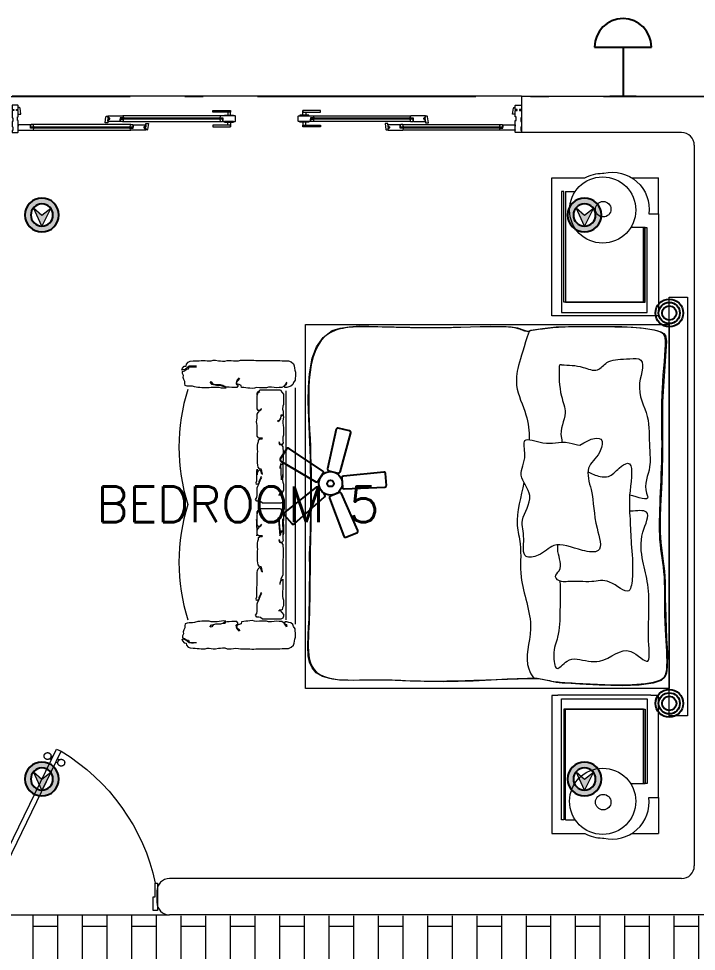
# Model space of a CAD drawing. Header units: metres. Extents: x 14 to 2416, y -346 to 476.
# Drawn here: x 45.64 to 49.36, y -207.04 to -201.91 of the extents above; entities that cross this region are included whole.
import ezdxf

# ---------------------------------------------------------------- set-up
doc = ezdxf.new("R2010")
doc.units = ezdxf.units.M
doc.linetypes.add('0', pattern=[0])
doc.linetypes.add('ACAD_ISO10W100', pattern=[18, 12, -3, 0, -3])
doc.layers.get('0').update_dxf_attribs({"linetype": '0', "lineweight": 20})
for name, color, linetype, lineweight in [('A-ANNO-TEXT', 20, 'Continuous', 13), ('A-DOOR', 35, 'Continuous', 5), ('A-WALL', 250, 'Continuous', 20), ('baños', 251, 'Continuous', 0), ('cristales', 131, 'Continuous', 0), ('MAVA', 1, 'Continuous', 15), ('MOBILIARIOS', 252, 'Continuous', 0), ('piso', 253, 'Continuous', 0), ('SE-2', 252, 'Continuous', 9), ('textos', 7, 'Continuous', 0)]:
    doc.layers.add(name, color=color, linetype=linetype, lineweight=lineweight)
doc.layers.add('hatch piso', color=253, linetype='Continuous', lineweight=0, transparency=0.7)
doc.layers.add('MAVA Luminarias', color=1, linetype='Continuous')
doc.layers.add('SOLAR', color=7, linetype='ACAD_ISO10W100', lineweight=9, true_color=0xff1414)
doc.styles.get("Standard").update_dxf_attribs({"font": 'arial.ttf', "height": 0.1875})

# ---------------------------------------------------------------- blocks, each defined once
blk = doc.blocks.new('puerta 1.00')
at = {"layer": 'A-DOOR'}
for p, q in [((-0.15, -0.0125), (-0.9369, -0.3949)), ((-0.1376, -0.038), (-0.9245, -0.4204)), ((-0.1376, -0.038), (-0.15, -0.0125)), ((-0.8777, -0.3661), (-0.8826, -0.3559)), ((-0.9369, -0.3949), (-0.9245, -0.4204)), ((-0.8946, -0.3743), (-0.8996, -0.3641)), ((-0.8822, -0.3998), (-0.8772, -0.4101)), ((-0.8653, -0.3916), (-0.8603, -0.4018))]:
    blk.add_line(p, q, dxfattribs=at)
for points in [[(-0.05, 0), (-0.05, -0.025), (-0.125, -0.025), (-0.125, -0.0125), (-0.2, -0.0125), (-0.2, 0), (-0.05, 0)], [(-0.05, -0.95), (-0.05, -0.925), (-0.125, -0.925), (-0.125, -0.9375), (-0.2, -0.9375), (-0.2, -0.95), (-0.05, -0.95)]]:
    blk.add_lwpolyline(points, dxfattribs=at)
blk.add_arc((0.0366, 0.1602), 1.1229, 211.1336, 257.8343, dxfattribs=at)
for points in [[(-0.8982, -0.3642), (-0.9033, -0.3642), (-0.912, -0.3591), (-0.917, -0.3504), (-0.917, -0.3403), (-0.912, -0.3316), (-0.9033, -0.3265), (-0.8932, -0.3265), (-0.8844, -0.3316), (-0.8794, -0.3403), (-0.8794, -0.3504), (-0.8844, -0.3591), (-0.8932, -0.3642), (-0.8982, -0.3642)], [(-0.8617, -0.4394), (-0.8667, -0.4394), (-0.8754, -0.4344), (-0.8805, -0.4256), (-0.8805, -0.4156), (-0.8754, -0.4068), (-0.8667, -0.4018), (-0.8566, -0.4018), (-0.8479, -0.4068), (-0.8428, -0.4156), (-0.8428, -0.4257), (-0.8479, -0.4344), (-0.8566, -0.4394), (-0.8617, -0.4394)]]:
    blk.add_open_spline(points, degree=2, dxfattribs=at)
blk = doc.blocks.new('Fenton Bead')
at = {"color": 7}
blk.add_lwpolyline([(2.1, 12.5, -0.341999), (0.2, 11), (0, 10.7), (0, 1), (1, 0), (18, 0), (18, 0.5), (14.7, 12.9, 0.339454), (13.2, 14), (4.1, 14, 0.341999)], format="xyb", close=True, dxfattribs=at)
blk = doc.blocks.new('A$Cc8a12148')
at = {"layer": 'SE-2', "lineweight": 0}
for p, q in [((0.005, 0.0777), (0.005, 0.0975)), ((0.005, 0.0975), (0.0297, 0.0975)), ((0.0201, 0.0825), (0.005, 0.0825))]:
    blk.add_line(p, q, dxfattribs=at)
for points in [[(0, 0.1147), (0, 0.0652), (0.005, 0.0652), (0.005, 0.1147)], [(0.0297, 0.0975), (0.0201, 0.0975), (0.0201, 0.0002), (0.0297, 0.0002)]]:
    blk.add_lwpolyline(points, close=True, dxfattribs=at)
blk = doc.blocks.new('A$C920d5985')
at = {"layer": 'A-DOOR', "color": 7}
for p, q in [((0.0325, 0.15), (0, 0.15)), ((0, 0.15), (0, 0.127)), ((0, 0.127), (0.01, 0.127)), ((0.01, 0.121), (0, 0.121)), ((0, 0.121), (0, 0.0805)), ((0.01, 0.127), (0.01, 0.121)), ((0.024, 0.121), (0.024, 0.127)), ((0.024, 0.127), (0.034, 0.127)), ((0.034, 0.121), (0.024, 0.121)), ((0.034, 0.1485), (0.0325, 0.15)), ((0.034, 0.127), (0.034, 0.1485)), ((0.0417, 0.1375), (0.034, 0.1375)), ((0.034, 0.0855), (0.034, 0.121)), ((0.049, 0.1015), (0.0447, 0.1347)), ((2.751, 0.1015), (2.7553, 0.1347)), ((2.7583, 0.1375), (2.766, 0.1375)), ((2.766, 0.1485), (2.7675, 0.15)), ((2.766, 0.127), (2.766, 0.1485)), ((2.776, 0.127), (2.766, 0.127)), ((2.766, 0.0855), (2.766, 0.121)), ((2.766, 0.121), (2.776, 0.121)), ((2.7675, 0.15), (2.8, 0.15)), ((2.776, 0.121), (2.776, 0.127)), ((2.8, 0.127), (2.79, 0.127)), ((2.79, 0.127), (2.79, 0.121)), ((2.79, 0.121), (2.8, 0.121)), ((2.8, 0.15), (2.8, 0.127)), ((2.8, 0.121), (2.8, 0.0805)), ((0, 0.0805), (0.004, 0.0805)), ((0.004, 0.0615), (0, 0.0615)), ((0, 0.0615), (0, 0.0305)), ((0.004, 0.0805), (0.004, 0.0615)), ((0.03, 0.0665), (0.03, 0.0855)), ((0.03, 0.0855), (0.034, 0.0855)), ((0.034, 0.0665), (0.03, 0.0665)), ((0.034, 0.1015), (0.049, 0.1015)), ((0.034, 0.0015), (0.034, 0.0665)), ((0.5118, 0.0537), (0.5161, 0.0869)), ((0.5268, 0.0537), (0.5118, 0.0537)), ((0.5191, 0.0897), (0.5268, 0.0897)), ((0.5268, 0.0897), (0.5283, 0.0912)), ((0.5268, 0.0842), (0.5268, 0.0897)), ((0.5328, 0.0842), (0.5268, 0.0842)), ((0.5268, 0.0792), (0.5268, 0.0815)), ((0.5268, 0.0815), (0.5328, 0.0815)), ((0.5368, 0.0792), (0.5268, 0.0792)), ((0.5268, 0.0712), (0.5268, 0.0732)), ((0.5268, 0.0732), (0.5368, 0.0732)), ((0.5328, 0.0712), (0.5268, 0.0712)), ((0.5268, 0.0627), (0.5268, 0.0685)), ((0.5268, 0.0685), (0.5328, 0.0685)), ((0.5283, 0.0612), (0.5268, 0.0627)), ((0.5268, 0.0627), (0.5268, 0.0537)), ((0.5283, 0.0912), (0.6089, 0.0912)), ((0.5933, 0.0612), (0.5283, 0.0612)), ((0.5328, 0.0815), (0.5328, 0.0842)), ((0.5328, 0.0685), (0.5328, 0.0712)), ((0.5368, 0.0732), (0.5368, 0.0792)), ((0.5948, 0.0627), (0.5933, 0.0612)), ((0.6123, 0.0802), (0.5948, 0.0802)), ((0.5948, 0.0802), (0.5948, 0.0627)), ((0.5948, 0.0772), (0.5998, 0.0772)), ((0.5948, 0.0772), (0.5998, 0.0772)), ((0.5998, 0.0792), (0.6058, 0.0752)), ((0.5998, 0.0752), (0.6058, 0.0792)), ((0.608, 0.0602), (1.1462, 0.0602)), ((0.6089, 0.0912), (0.6108, 0.0898)), ((1.1453, 0.0912), (0.6089, 0.0912)), ((0.6108, 0.0898), (0.6128, 0.0817)), ((0.6128, 0.0807), (0.6123, 0.0802)), ((0.6128, 0.0817), (0.6128, 0.0807)), ((1.1434, 0.0898), (1.1414, 0.0817)), ((1.1414, 0.0817), (1.1414, 0.0807)), ((1.1414, 0.0807), (1.1419, 0.0802)), ((1.1419, 0.0802), (1.1594, 0.0802)), ((1.1453, 0.0912), (1.1434, 0.0898)), ((1.2259, 0.0912), (1.1453, 0.0912)), ((1.1544, 0.0792), (1.1484, 0.0752)), ((1.1544, 0.0752), (1.1484, 0.0792)), ((1.1594, 0.0772), (1.1544, 0.0772)), ((1.1594, 0.0772), (1.1544, 0.0772)), ((1.1594, 0.0802), (1.1594, 0.0627)), ((1.1594, 0.0627), (1.1609, 0.0612)), ((1.1609, 0.0612), (1.2259, 0.0612)), ((1.2274, 0.0897), (1.2259, 0.0912)), ((1.2259, 0.0612), (1.2274, 0.0627)), ((1.2274, 0.0627), (1.2274, 0.0897)), ((1.5726, 0.0897), (1.5741, 0.0912)), ((1.5726, 0.0627), (1.5726, 0.0897)), ((1.5741, 0.0612), (1.5726, 0.0627)), ((1.5741, 0.0912), (1.6547, 0.0912)), ((1.6391, 0.0612), (1.5741, 0.0612)), ((1.6406, 0.0627), (1.6391, 0.0612)), ((1.6581, 0.0802), (1.6406, 0.0802)), ((1.6406, 0.0802), (1.6406, 0.0627)), ((1.6406, 0.0772), (1.6456, 0.0772)), ((1.6406, 0.0772), (1.6456, 0.0772)), ((1.6456, 0.0792), (1.6516, 0.0752)), ((1.6456, 0.0752), (1.6516, 0.0792)), ((2.192, 0.0602), (1.6538, 0.0602)), ((1.6547, 0.0912), (1.6566, 0.0898)), ((1.6547, 0.0912), (2.1911, 0.0912)), ((1.6566, 0.0898), (1.6586, 0.0817)), ((1.6586, 0.0807), (1.6581, 0.0802)), ((1.6586, 0.0817), (1.6586, 0.0807)), ((2.1892, 0.0898), (2.1872, 0.0817)), ((2.1872, 0.0817), (2.1872, 0.0807)), ((2.1872, 0.0807), (2.1877, 0.0802)), ((2.1877, 0.0802), (2.2052, 0.0802)), ((2.1911, 0.0912), (2.1892, 0.0898)), ((2.2717, 0.0912), (2.1911, 0.0912)), ((2.2002, 0.0792), (2.1942, 0.0752)), ((2.2002, 0.0752), (2.1942, 0.0792)), ((2.2052, 0.0772), (2.2002, 0.0772)), ((2.2052, 0.0772), (2.2002, 0.0772)), ((2.2052, 0.0802), (2.2052, 0.0627)), ((2.2052, 0.0627), (2.2067, 0.0612)), ((2.2067, 0.0612), (2.2717, 0.0612)), ((2.2632, 0.0732), (2.2632, 0.0792)), ((2.2632, 0.0792), (2.2732, 0.0792)), ((2.2732, 0.0732), (2.2632, 0.0732)), ((2.2672, 0.0815), (2.2672, 0.0842)), ((2.2672, 0.0842), (2.2732, 0.0842)), ((2.2732, 0.0815), (2.2672, 0.0815)), ((2.2672, 0.0685), (2.2672, 0.0712)), ((2.2672, 0.0712), (2.2732, 0.0712)), ((2.2732, 0.0685), (2.2672, 0.0685)), ((2.2732, 0.0897), (2.2717, 0.0912)), ((2.2717, 0.0612), (2.2732, 0.0627)), ((2.2732, 0.0842), (2.2732, 0.0897)), ((2.2809, 0.0897), (2.2732, 0.0897)), ((2.2732, 0.0792), (2.2732, 0.0815)), ((2.2732, 0.0712), (2.2732, 0.0732)), ((2.2732, 0.0627), (2.2732, 0.0685)), ((2.2732, 0.0627), (2.2732, 0.0537)), ((2.2732, 0.0537), (2.2882, 0.0537)), ((2.2882, 0.0537), (2.2839, 0.0869)), ((2.766, 0.1015), (2.751, 0.1015)), ((2.77, 0.0855), (2.766, 0.0855)), ((2.766, 0.0015), (2.766, 0.0665)), ((2.766, 0.0665), (2.77, 0.0665)), ((2.77, 0.0665), (2.77, 0.0855)), ((2.8, 0.0805), (2.796, 0.0805)), ((2.796, 0.0805), (2.796, 0.0615)), ((2.796, 0.0615), (2.8, 0.0615)), ((2.8, 0.0615), (2.8, 0.0305)), ((0, 0.0305), (0, 0.0305)), ((0.004, 0.0305), (0, 0.0305)), ((0.004, 0.0115), (0, 0.0115)), ((0, 0.0115), (0, 0.0015)), ((0, 0.0015), (0.0015, 0)), ((0.0015, 0), (0.0325, 0)), ((0.004, 0.0305), (0.004, 0.0115)), ((0.0325, 0), (0.034, 0.0015)), ((0.0355, 0.043), (0.034, 0.0415)), ((0.034, 0.0415), (0.034, 0.0357)), ((0.034, 0.0015), (0.034, 0.0165)), ((0.034, 0.0145), (0.0355, 0.013)), ((0.1005, 0.043), (0.0355, 0.043)), ((0.0355, 0.013), (0.1161, 0.013)), ((0.102, 0.0415), (0.1005, 0.043)), ((0.102, 0.024), (0.102, 0.0415)), ((0.102, 0.027), (0.107, 0.027)), ((0.102, 0.027), (0.107, 0.027)), ((0.1195, 0.024), (0.102, 0.024)), ((0.107, 0.025), (0.113, 0.029)), ((0.107, 0.029), (0.113, 0.025)), ((0.6534, 0.044), (0.1152, 0.044)), ((0.1161, 0.013), (0.118, 0.0145)), ((0.1161, 0.013), (0.6525, 0.013)), ((0.118, 0.0145), (0.12, 0.0225)), ((0.12, 0.0235), (0.1195, 0.024)), ((0.12, 0.0225), (0.12, 0.0235)), ((0.6487, 0.0235), (0.6492, 0.024)), ((0.6487, 0.0225), (0.6487, 0.0235)), ((0.6507, 0.0145), (0.6487, 0.0225)), ((0.6492, 0.024), (0.6667, 0.024)), ((0.6525, 0.013), (0.6507, 0.0145)), ((0.7332, 0.013), (0.6525, 0.013)), ((0.6617, 0.025), (0.6557, 0.029)), ((0.6617, 0.029), (0.6557, 0.025)), ((0.6667, 0.027), (0.6617, 0.027)), ((0.6667, 0.027), (0.6617, 0.027)), ((0.6667, 0.0415), (0.6682, 0.043)), ((0.6667, 0.024), (0.6667, 0.0415)), ((0.6682, 0.043), (0.7332, 0.043)), ((0.7347, 0.031), (0.7247, 0.031)), ((0.7247, 0.031), (0.7247, 0.025)), ((0.7247, 0.025), (0.7347, 0.025)), ((0.7347, 0.0357), (0.7287, 0.0357)), ((0.7287, 0.0357), (0.7287, 0.033)), ((0.7287, 0.033), (0.7347, 0.033)), ((0.7347, 0.0227), (0.7287, 0.0227)), ((0.7287, 0.0227), (0.7287, 0.02)), ((0.7287, 0.02), (0.7347, 0.02)), ((0.7332, 0.043), (0.7347, 0.0415)), ((0.7347, 0.0145), (0.7332, 0.013)), ((0.7347, 0.0415), (0.7347, 0.0505)), ((0.7347, 0.0505), (0.7497, 0.0505)), ((0.7347, 0.0415), (0.7347, 0.0357)), ((0.7347, 0.033), (0.7347, 0.031)), ((0.7347, 0.025), (0.7347, 0.0227)), ((0.7347, 0.02), (0.7347, 0.0145)), ((0.7424, 0.0145), (0.7347, 0.0145)), ((0.7497, 0.0505), (0.7454, 0.0173)), ((2.0653, 0.0505), (2.0503, 0.0505)), ((2.0503, 0.0505), (2.0546, 0.0173)), ((2.0576, 0.0145), (2.0653, 0.0145)), ((2.0653, 0.0415), (2.0653, 0.0505)), ((2.0668, 0.043), (2.0653, 0.0415)), ((2.0653, 0.0415), (2.0653, 0.0357)), ((2.0653, 0.0357), (2.0713, 0.0357)), ((2.0713, 0.033), (2.0653, 0.033)), ((2.0653, 0.033), (2.0653, 0.031)), ((2.0653, 0.031), (2.0753, 0.031)), ((2.0753, 0.025), (2.0653, 0.025)), ((2.0653, 0.025), (2.0653, 0.0227)), ((2.0653, 0.0227), (2.0713, 0.0227)), ((2.0713, 0.02), (2.0653, 0.02)), ((2.0653, 0.02), (2.0653, 0.0145)), ((2.0653, 0.0145), (2.0668, 0.013)), ((2.1318, 0.043), (2.0668, 0.043)), ((2.0668, 0.013), (2.1475, 0.013)), ((2.0713, 0.0357), (2.0713, 0.033)), ((2.0713, 0.0227), (2.0713, 0.02)), ((2.0753, 0.031), (2.0753, 0.025)), ((2.1333, 0.0415), (2.1318, 0.043)), ((2.1333, 0.024), (2.1333, 0.0415)), ((2.1333, 0.027), (2.1383, 0.027)), ((2.1333, 0.027), (2.1383, 0.027)), ((2.1508, 0.024), (2.1333, 0.024)), ((2.1383, 0.025), (2.1443, 0.029)), ((2.1383, 0.029), (2.1443, 0.025)), ((2.1466, 0.044), (2.6848, 0.044)), ((2.1475, 0.013), (2.1493, 0.0145)), ((2.6839, 0.013), (2.1475, 0.013)), ((2.1493, 0.0145), (2.1513, 0.0225)), ((2.1513, 0.0235), (2.1508, 0.024)), ((2.1513, 0.0225), (2.1513, 0.0235)), ((2.68, 0.0235), (2.6805, 0.024)), ((2.68, 0.0225), (2.68, 0.0235)), ((2.682, 0.0145), (2.68, 0.0225)), ((2.6805, 0.024), (2.698, 0.024)), ((2.6839, 0.013), (2.682, 0.0145)), ((2.7645, 0.013), (2.6839, 0.013)), ((2.693, 0.025), (2.687, 0.029)), ((2.693, 0.029), (2.687, 0.025)), ((2.698, 0.027), (2.693, 0.027)), ((2.698, 0.027), (2.693, 0.027)), ((2.698, 0.0415), (2.6995, 0.043)), ((2.698, 0.024), (2.698, 0.0415)), ((2.6995, 0.043), (2.7645, 0.043)), ((2.7645, 0.043), (2.766, 0.0415)), ((2.766, 0.0145), (2.7645, 0.013)), ((2.766, 0.0415), (2.766, 0.0357)), ((2.766, 0.0015), (2.766, 0.0165)), ((2.7675, 0), (2.766, 0.0015)), ((2.7985, 0), (2.7675, 0)), ((2.796, 0.0305), (2.796, 0.0115)), ((2.796, 0.0305), (2.8, 0.0305)), ((2.796, 0.0115), (2.8, 0.0115)), ((2.8, 0.0015), (2.7985, 0)), ((2.8, 0.0305), (2.8, 0.0305)), ((2.8, 0.0115), (2.8, 0.0015))]:
    blk.add_line(p, q, dxfattribs=at)
for points in [[(0.5948, 0.0772), (0.5998, 0.0772), (0.5998, 0.0772), (0.5948, 0.0772)], [(1.1544, 0.0752), (0.5998, 0.0752), (0.5998, 0.0792), (1.1544, 0.0792)], [(1.1544, 0.0792), (0.5998, 0.0792), (0.5998, 0.0752), (1.1544, 0.0752)], [(0.5998, 0.0792), (0.6058, 0.0792), (0.6058, 0.0752), (0.5998, 0.0752)], [(0.6123, 0.0802), (0.6003, 0.0802), (0.6003, 0.0792), (0.6123, 0.0792)], [(0.6123, 0.0752), (0.6003, 0.0752), (0.6003, 0.0742), (0.6123, 0.0742)], [(0.6058, 0.0792), (0.6108, 0.0792), (0.6108, 0.0752), (0.6058, 0.0752)], [(1.1419, 0.0802), (1.1539, 0.0802), (1.1539, 0.0792), (1.1419, 0.0792)], [(1.1419, 0.0752), (1.1539, 0.0752), (1.1539, 0.0742), (1.1419, 0.0742)], [(1.1484, 0.0792), (1.1434, 0.0792), (1.1434, 0.0752), (1.1484, 0.0752)], [(1.1544, 0.0792), (1.1484, 0.0792), (1.1484, 0.0752), (1.1544, 0.0752)], [(1.1594, 0.0772), (1.1544, 0.0772), (1.1544, 0.0772), (1.1594, 0.0772)], [(1.6406, 0.0772), (1.6456, 0.0772), (1.6456, 0.0772), (1.6406, 0.0772)], [(1.6456, 0.0792), (1.6516, 0.0792), (1.6516, 0.0752), (1.6456, 0.0752)], [(1.6456, 0.0752), (2.2002, 0.0752), (2.2002, 0.0792), (1.6456, 0.0792)], [(1.6456, 0.0792), (2.2002, 0.0792), (2.2002, 0.0752), (1.6456, 0.0752)], [(1.6581, 0.0802), (1.6461, 0.0802), (1.6461, 0.0792), (1.6581, 0.0792)], [(1.6581, 0.0752), (1.6461, 0.0752), (1.6461, 0.0742), (1.6581, 0.0742)], [(1.6516, 0.0792), (1.6566, 0.0792), (1.6566, 0.0752), (1.6516, 0.0752)], [(2.1877, 0.0802), (2.1997, 0.0802), (2.1997, 0.0792), (2.1877, 0.0792)], [(2.1877, 0.0752), (2.1997, 0.0752), (2.1997, 0.0742), (2.1877, 0.0742)], [(2.1942, 0.0792), (2.1892, 0.0792), (2.1892, 0.0752), (2.1942, 0.0752)], [(2.2002, 0.0792), (2.1942, 0.0792), (2.1942, 0.0752), (2.2002, 0.0752)], [(2.2052, 0.0772), (2.2002, 0.0772), (2.2002, 0.0772), (2.2052, 0.0772)], [(0.102, 0.027), (0.107, 0.027), (0.107, 0.027), (0.102, 0.027)], [(0.107, 0.025), (0.113, 0.025), (0.113, 0.029), (0.107, 0.029)], [(0.107, 0.029), (0.6617, 0.029), (0.6617, 0.025), (0.107, 0.025)], [(0.107, 0.025), (0.6617, 0.025), (0.6617, 0.029), (0.107, 0.029)], [(0.1195, 0.029), (0.1075, 0.029), (0.1075, 0.03), (0.1195, 0.03)], [(0.1195, 0.024), (0.1075, 0.024), (0.1075, 0.025), (0.1195, 0.025)], [(0.113, 0.025), (0.118, 0.025), (0.118, 0.029), (0.113, 0.029)], [(0.6492, 0.029), (0.6612, 0.029), (0.6612, 0.03), (0.6492, 0.03)], [(0.6492, 0.024), (0.6612, 0.024), (0.6612, 0.025), (0.6492, 0.025)], [(0.6557, 0.025), (0.6507, 0.025), (0.6507, 0.029), (0.6557, 0.029)], [(0.6617, 0.025), (0.6557, 0.025), (0.6557, 0.029), (0.6617, 0.029)], [(0.6667, 0.027), (0.6617, 0.027), (0.6617, 0.027), (0.6667, 0.027)], [(2.1333, 0.027), (2.1383, 0.027), (2.1383, 0.027), (2.1333, 0.027)], [(2.693, 0.029), (2.1383, 0.029), (2.1383, 0.025), (2.693, 0.025)], [(2.693, 0.025), (2.1383, 0.025), (2.1383, 0.029), (2.693, 0.029)], [(2.1383, 0.025), (2.1443, 0.025), (2.1443, 0.029), (2.1383, 0.029)], [(2.1508, 0.029), (2.1388, 0.029), (2.1388, 0.03), (2.1508, 0.03)], [(2.1508, 0.024), (2.1388, 0.024), (2.1388, 0.025), (2.1508, 0.025)], [(2.1443, 0.025), (2.1493, 0.025), (2.1493, 0.029), (2.1443, 0.029)], [(2.6805, 0.029), (2.6925, 0.029), (2.6925, 0.03), (2.6805, 0.03)], [(2.6805, 0.024), (2.6925, 0.024), (2.6925, 0.025), (2.6805, 0.025)], [(2.687, 0.025), (2.682, 0.025), (2.682, 0.029), (2.687, 0.029)], [(2.693, 0.025), (2.687, 0.025), (2.687, 0.029), (2.693, 0.029)], [(2.698, 0.027), (2.693, 0.027), (2.693, 0.027), (2.698, 0.027)]]:
    blk.add_lwpolyline(points, close=True, dxfattribs=at)
for centre, start, end in [((0.0417, 0.1345), 4.2891, 90.0015), ((2.7583, 0.1345), 89.9985, 175.7109), ((0.5191, 0.0867), 89.9985, 175.7109), ((2.2809, 0.0867), 4.2891, 90.0015), ((0.7424, 0.0175), 269.9985, 355.7109), ((2.0576, 0.0175), 184.2891, 270.0015)]:
    blk.add_arc(centre, 0.003, start, end, dxfattribs=at)
at = {"layer": 'cristales', "const_width": 0.004}
for points in [[(1.1434, 0.0772), (0.6108, 0.0772)], [(1.6566, 0.0772), (2.1892, 0.0772)], [(0.118, 0.027), (0.6507, 0.027)], [(2.682, 0.027), (2.1493, 0.027)]]:
    blk.add_lwpolyline(points, dxfattribs=at)
at = {"layer": 'piso'}
blk.add_line((2.8, 0.2), (0, 0.2), dxfattribs=at)
at = {"layer": 'A-DOOR', "color": 7, "yscale": 0.001000000023175567, "zscale": 0.001000000023175567, "rotation": 180}
for p, xscale in [((0.5948, 0.0742), -0.001000000023175567), ((1.1594, 0.0742), 0.001000000023175567), ((1.6406, 0.0742), -0.001000000023175567), ((2.2052, 0.0742), 0.001000000023175567)]:
    blk.add_blockref('Fenton Bead', p, dxfattribs=dict(at, xscale=xscale))
at = {"layer": 'A-DOOR', "color": 7, "yscale": 0.001000000023175567, "zscale": 0.001000000023175567}
for p, xscale in [((0.102, 0.03), 0.001000000023175567), ((0.6667, 0.03), -0.001000000023175567), ((2.1333, 0.03), 0.001000000023175567), ((2.698, 0.03), -0.001000000023175567)]:
    blk.add_blockref('Fenton Bead', p, dxfattribs=dict(at, xscale=xscale))
at = {"layer": 'SE-2', "lineweight": 0, "xscale": -1}
for p, rotation in [((1.1035, 0.0912), 270), ((1.6965, 0.0612), 90)]:
    blk.add_blockref('A$Cc8a12148', p, dxfattribs=dict(at, rotation=rotation))
at = {"layer": 'SE-2', "lineweight": 0}
for p, rotation in [((1.6965, 0.0912), 90), ((1.1035, 0.0612), 270)]:
    blk.add_blockref('A$Cc8a12148', p, dxfattribs=dict(at, rotation=rotation))
blk = doc.blocks.new('PL BASE 1N NASAS 09')
at = {"layer": 'A-WALL'}
for p, q in [((-101.981, -35.2497), (-100.15, -35.2497)), ((-101.981, -35.2497), (-101.981, -35.4497)), ((-101.101, -35.4497), (-101.9829, -35.4497)), ((-101.031, -35.5197), (-101.031, -39.4797)), ((-101.101, -39.5497), (-103.915, -39.5497)), ((-103.985, -39.6197), (-103.985, -39.6797)), ((-100.1511, -39.7497), (-103.915, -39.7497))]:
    blk.add_line(p, q, dxfattribs=at)
for centre, start, end in [((-101.101, -35.5197), 0, 90), ((-101.101, -39.4797), 270, 0), ((-103.915, -39.6197), 90, 180), ((-103.915, -39.6797), 180, 270)]:
    blk.add_arc(centre, 0.07, start, end, dxfattribs=at)
at = {"layer": 'piso'}
blk.add_line((-105.001, -39.7497), (-103.915, -39.7497), dxfattribs=at)
blk.add_blockref('A$C920d5985', (-104.781, -35.4497))
at = {"layer": 'A-DOOR', "xscale": -1, "rotation": 90}
blk.add_blockref('puerta 1.00', (-104.931, -39.7747), dxfattribs=at)
at = {"layer": 'textos', "insert": (-104.4508, -37.5905), "char_height": 0.195, "width": 3.404877, "attachment_point": 7}
blk.add_mtext('{\\Fromans|c0; BEDROOM 5}', dxfattribs=at)
blk = doc.blocks.new('A$Ca3ef8f56')
at = {"layer": 'MOBILIARIOS'}
for p, q in [((0.0032, 0.1527), (0.0032, 1.4519)), ((0.0532, 0.1694), (0.0532, 1.4284))]:
    blk.add_line(p, q, dxfattribs=at)
for points in [[(0.6249, 1.5324), (0.6212, 1.5434), (0.6126, 1.5544), (0.6016, 1.5556), (0.6004, 1.5666), (0.5906, 1.5776), (0.5796, 1.5825), (0.5637, 1.5837), (0.5527, 1.5837), (0.5417, 1.5849), (0.5307, 1.5849), (0.5197, 1.5862), (0.4977, 1.5862), (0.4867, 1.5837), (0.4757, 1.5837), (0.4647, 1.5849), (0.4537, 1.5874), (0.4402, 1.5874), (0.4231, 1.5837), (0.4121, 1.5837), (0.4011, 1.5825), (0.3889, 1.5825), (0.3766, 1.5862), (0.3534, 1.5862), (0.3412, 1.5849), (0.3302, 1.5837), (0.3143, 1.5849), (0.3033, 1.5874), (0.2519, 1.5874), (0.2409, 1.5886), (0.2299, 1.5886), (0.2177, 1.5862), (0.0868, 1.5862), (0.0746, 1.5849), (0.0391, 1.5849), (0.0245, 1.5788), (0.0122, 1.5678), (0.0086, 1.5568), (0.0061, 1.5446), (0.0037, 1.5336), (0, 1.5226), (0, 1.5116), (0.0012, 1.5006), (0.0024, 1.4884), (0.0024, 1.4774), (0.011, 1.4652), (0.0147, 1.4542), (0.0257, 1.4445), (0.0367, 1.442), (0.0477, 1.4383), (0.0587, 1.4383), (0.0611, 1.4493), (0.0501, 1.4542), (0.0477, 1.464)], [(0.4708, 1.4664), (0.4622, 1.4554), (0.4512, 1.4542), (0.4341, 1.4506), (0.4231, 1.4506), (0.4109, 1.4493), (0.3999, 1.4457), (0.3876, 1.4457), (0.3828, 1.4347), (0.395, 1.4335), (0.4072, 1.4347), (0.4194, 1.4371), (0.4317, 1.4383), (0.4635, 1.4383), (0.4745, 1.4359), (0.516, 1.4359), (0.527, 1.4371), (0.5381, 1.4371), (0.5552, 1.442), (0.5674, 1.4445), (0.5845, 1.4445), (0.5968, 1.4457), (0.6078, 1.4493), (0.609, 1.4603), (0.609, 1.4713), (0.6151, 1.4823), (0.6175, 1.4933), (0.6163, 1.5043), (0.6224, 1.5153), (0.6224, 1.5263), (0.6114, 1.53), (0.6004, 1.5385), (0.5894, 1.5397), (0.5845, 1.5507), (0.5735, 1.552), (0.5442, 1.552)], [(0.5442, 1.5544), (0.5613, 1.5556), (0.5723, 1.5556), (0.5845, 1.5544), (0.5955, 1.5458), (0.6065, 1.5373), (0.6175, 1.5348), (0.6212, 1.5348)], [(0.0501, 1.4677), (0.0563, 1.4567), (0.0636, 1.4457), (0.0758, 1.4371), (0.0905, 1.4371), (0.1064, 1.4359), (0.1174, 1.4371), (0.1333, 1.4396), (0.1492, 1.4396), (0.1602, 1.4359), (0.1981, 1.4359), (0.2152, 1.4371), (0.2262, 1.4347), (0.2385, 1.4322), (0.2507, 1.4335), (0.2617, 1.4347), (0.2727, 1.4359), (0.2837, 1.4371), (0.2972, 1.4383), (0.2996, 1.4493), (0.3106, 1.4542), (0.3216, 1.4567), (0.3241, 1.4677), (0.3143, 1.4787), (0.3069, 1.4884)], [(0.3106, 1.4909), (0.3204, 1.4799), (0.3253, 1.4689), (0.3265, 1.4579), (0.3155, 1.4481), (0.3228, 1.4371), (0.3497, 1.4371), (0.3656, 1.4396), (0.3779, 1.4396), (0.3889, 1.4408), (0.3999, 1.4481), (0.4133, 1.4518), (0.4402, 1.4518), (0.4525, 1.4554), (0.4598, 1.4664), (0.4696, 1.4689)], [(0.0946, 1.3772), (0.0844, 1.3772), (0.0759, 1.3874), (0.0673, 1.3976), (0.0673, 1.4078), (0.0708, 1.4181), (0.081, 1.4232), (0.1822, 1.4232), (0.1924, 1.4146), (0.2026, 1.4129), (0.2129, 1.4129), (0.2197, 1.4027), (0.2129, 1.3925), (0.2112, 1.3806), (0.2112, 1.3397), (0.2078, 1.3294), (0.2026, 1.3192), (0.1975, 1.309), (0.1941, 1.2988), (0.189, 1.2885), (0.1856, 1.2817)], [(0.0844, 1.234), (0.0844, 1.2238), (0.081, 1.2135), (0.0708, 1.205), (0.0708, 1.2579), (0.0725, 1.2715), (0.0725, 1.2988), (0.0708, 1.309), (0.0656, 1.3192), (0.0656, 1.3516), (0.0725, 1.3618), (0.0742, 1.372), (0.0844, 1.3737), (0.0895, 1.3737)], [(0.189, 1.2766), (0.1924, 1.2868), (0.1992, 1.2971), (0.2026, 1.3073), (0.2044, 1.3175), (0.2146, 1.3209), (0.2163, 1.3107), (0.2129, 1.3005), (0.2129, 1.2476), (0.2112, 1.2374), (0.2112, 1.1675), (0.2095, 1.1573), (0.2061, 1.1471), (0.1958, 1.1385), (0.1907, 1.1488), (0.189, 1.159), (0.1822, 1.1658)], [(0.0929, 0.9903), (0.0878, 1.0005), (0.0776, 1.0039), (0.0708, 1.0141), (0.0708, 1.0244), (0.069, 1.0346), (0.069, 1.0857), (0.0708, 1.0959), (0.0708, 1.1829), (0.0776, 1.1948), (0.081, 1.205), (0.0827, 1.2152), (0.0861, 1.2272), (0.0861, 1.2289)], [(0.1822, 1.1641), (0.1856, 1.1471), (0.189, 1.1368), (0.1992, 1.1351), (0.2061, 1.1249), (0.2078, 1.1147), (0.2095, 1.1028), (0.2095, 1.0499), (0.2078, 1.0397), (0.2095, 1.0295), (0.2095, 1.0056), (0.2078, 0.9954), (0.2044, 0.9852), (0.2044, 0.9749), (0.1941, 0.9698), (0.1839, 0.9698), (0.1822, 0.9664), (0.2026, 0.9664), (0.2112, 0.9562), (0.2112, 0.8965), (0.2129, 0.8863), (0.2146, 0.8761), (0.2129, 0.9659), (0.2112, 0.9556), (0.2112, 0.9352), (0.2061, 0.925), (0.1958, 0.9147), (0.1873, 0.9079)], [(0.0946, 0.8761), (0.0861, 0.9659), (0.081, 0.9556), (0.0793, 0.9454), (0.069, 0.9403), (0.0673, 0.9505), (0.069, 0.9607), (0.0708, 0.8727), (0.0708, 0.8829), (0.069, 0.8965), (0.0673, 0.9085), (0.0673, 0.9494), (0.0708, 0.9613), (0.0708, 0.9818), (0.069, 0.992), (0.0742, 1.0022), (0.0844, 1.0005), (0.0878, 0.9903), (0.0895, 0.9869)], [(0.2112, 0.8449), (0.2112, 0.8346), (0.2044, 0.8244), (0.1941, 0.8159), (0.0827, 0.8159), (0.0759, 0.8295), (0.0673, 0.8397), (0.0656, 0.85), (0.0656, 0.8602), (0.0673, 0.8704), (0.0673, 0.8806), (0.0708, 0.8909), (0.0725, 0.9079), (0.069, 0.9181), (0.069, 0.9386), (0.081, 0.9403), (0.0827, 0.959), (0.0895, 0.8693), (0.0998, 0.871), (0.0981, 0.8744)], [(0.1873, 0.9028), (0.1958, 0.913), (0.2061, 0.9147), (0.2112, 0.9045), (0.2112, 0.8517), (0.2095, 0.8414), (0.2061, 0.8312), (0.1958, 0.8244)], [(0.0946, 0.74), (0.0844, 0.74), (0.0759, 0.7502), (0.0673, 0.7604), (0.0673, 0.7707), (0.0708, 0.7809), (0.081, 0.786), (0.1822, 0.786), (0.1924, 0.7775), (0.2026, 0.7758), (0.2129, 0.7758), (0.2197, 0.7656), (0.2129, 0.7553), (0.2112, 0.7434), (0.2112, 0.7025), (0.2078, 0.6923), (0.2026, 0.6821), (0.1975, 0.6718), (0.1941, 0.6616), (0.189, 0.6514), (0.1856, 0.6446)], [(0.0844, 0.5968), (0.0844, 0.5866), (0.081, 0.5764), (0.0708, 0.5679), (0.0708, 0.6207), (0.0725, 0.6343), (0.0725, 0.6616), (0.0708, 0.6718), (0.0656, 0.6821), (0.0656, 0.7144), (0.0725, 0.7247), (0.0742, 0.7349), (0.0844, 0.7366), (0.0895, 0.7366)], [(0.189, 0.6394), (0.1924, 0.6497), (0.1992, 0.6599), (0.2026, 0.6701), (0.2044, 0.6803), (0.2146, 0.6838), (0.2163, 0.6735), (0.2129, 0.6633), (0.2129, 0.6105), (0.2112, 0.6002), (0.2112, 0.6304), (0.2095, 0.6201), (0.2061, 0.6099), (0.1958, 0.6014), (0.1907, 0.6116), (0.189, 0.6218), (0.1822, 0.6287)], [(0.0929, 0.4531), (0.0878, 0.4633), (0.0776, 0.4668), (0.0708, 0.477), (0.0708, 0.4872), (0.069, 0.4974), (0.069, 0.5486), (0.0708, 0.5588), (0.0708, 0.6457), (0.0776, 0.6576), (0.081, 0.5679), (0.0827, 0.5781), (0.0861, 0.59), (0.0861, 0.5917)], [(0.1822, 0.627), (0.1856, 0.6099), (0.189, 0.5997), (0.1992, 0.598), (0.2061, 0.5878), (0.2078, 0.5775), (0.2095, 0.5656), (0.2095, 0.5128), (0.2078, 0.5025), (0.2095, 0.4923), (0.2095, 0.4685), (0.2078, 0.4582), (0.2044, 0.448), (0.2044, 0.4378), (0.1941, 0.4327), (0.1839, 0.4327), (0.1822, 0.4293), (0.2026, 0.4293), (0.2112, 0.419), (0.2112, 0.3594), (0.2129, 0.3492), (0.2146, 0.3389), (0.2129, 0.3287), (0.2112, 0.3185), (0.2112, 0.298), (0.2061, 0.2878), (0.1958, 0.2776), (0.1873, 0.2708)], [(0.0946, 0.3389), (0.0861, 0.3287), (0.081, 0.3185), (0.0793, 0.3083), (0.069, 0.3031), (0.0673, 0.3134), (0.069, 0.3236), (0.0708, 0.3355), (0.0708, 0.3457), (0.069, 0.3594), (0.0673, 0.3713), (0.0673, 0.4122), (0.0708, 0.4241), (0.0708, 0.4446), (0.069, 0.4548), (0.0742, 0.465), (0.0844, 0.4633), (0.0878, 0.4531), (0.0895, 0.4497)], [(0.2112, 0.1926), (0.2112, 0.1824), (0.2044, 0.1721), (0.1941, 0.1636), (0.0827, 0.1636), (0.0759, 0.1772), (0.0673, 0.1875), (0.0656, 0.1977), (0.0656, 0.223), (0.0673, 0.2333), (0.0673, 0.2435), (0.0708, 0.2537), (0.0725, 0.2708), (0.069, 0.281), (0.069, 0.3014), (0.081, 0.3031), (0.0827, 0.3219), (0.0895, 0.3321), (0.0998, 0.3338), (0.0981, 0.3372)], [(0.1873, 0.2656), (0.1958, 0.2759), (0.2061, 0.2776), (0.2112, 0.2673), (0.2112, 0.1994), (0.2095, 0.1892), (0.2061, 0.179), (0.1958, 0.1721)], [(0.0501, 0.1209), (0.0563, 0.1319), (0.0636, 0.1429), (0.0758, 0.1515), (0.0905, 0.1515), (0.1064, 0.1527), (0.1174, 0.1515), (0.1333, 0.149), (0.1492, 0.149), (0.1602, 0.1527), (0.1981, 0.1527), (0.2152, 0.1515), (0.2262, 0.1539), (0.2385, 0.1564), (0.2507, 0.1551), (0.2617, 0.1539), (0.2727, 0.1527), (0.2837, 0.1515), (0.2972, 0.1503), (0.2996, 0.1393), (0.3106, 0.1344), (0.3216, 0.1319), (0.3241, 0.1209), (0.3143, 0.1099), (0.3069, 0.1002)], [(0.4708, 0.1222), (0.4622, 0.1332), (0.4512, 0.1344), (0.4341, 0.138), (0.4231, 0.138), (0.4109, 0.1393), (0.3999, 0.1429), (0.3876, 0.1429), (0.3828, 0.1539), (0.395, 0.1551), (0.4072, 0.1539), (0.4194, 0.1515), (0.4317, 0.1503), (0.4635, 0.1503), (0.4745, 0.1527), (0.516, 0.1527), (0.527, 0.1515), (0.5381, 0.1515), (0.5552, 0.1466), (0.5674, 0.1441), (0.5845, 0.1441), (0.5968, 0.1429), (0.6078, 0.1393), (0.609, 0.1283), (0.609, 0.1173), (0.6151, 0.1063), (0.6175, 0.0953), (0.6163, 0.0843), (0.6224, 0.0733), (0.6224, 0.0623), (0.6114, 0.0586), (0.6004, 0.0501), (0.5894, 0.0489), (0.5845, 0.0379), (0.5735, 0.0366), (0.5442, 0.0366)], [(0.6249, 0.0562), (0.6212, 0.0452), (0.6126, 0.0342), (0.6016, 0.033), (0.6004, 0.022), (0.5906, 0.011), (0.5796, 0.0061), (0.5637, 0.0049), (0.5527, 0.0049), (0.5417, 0.0037), (0.5307, 0.0037), (0.5197, 0.0024), (0.4977, 0.0024), (0.4867, 0.0049), (0.4757, 0.0049), (0.4647, 0.0037), (0.4537, 0.0012), (0.4402, 0.0012), (0.4231, 0.0049), (0.4121, 0.0049), (0.4011, 0.0061), (0.3889, 0.0061), (0.3766, 0.0024), (0.3534, 0.0024), (0.3412, 0.0037), (0.3302, 0.0049), (0.3143, 0.0037), (0.3033, 0.0012), (0.2519, 0.0012), (0.2409, 0), (0.2299, 0), (0.2177, 0.0024), (0.0868, 0.0024), (0.0746, 0.0037), (0.0391, 0.0037), (0.0245, 0.0098), (0.0122, 0.0208), (0.0086, 0.0318), (0.0061, 0.044), (0.0037, 0.055), (0, 0.066), (0, 0.077), (0.0012, 0.088), (0.0024, 0.1002), (0.0024, 0.1112), (0.011, 0.1234), (0.0147, 0.1344), (0.0257, 0.1441), (0.0367, 0.1466), (0.0477, 0.1503), (0.0587, 0.1503), (0.0611, 0.1393), (0.0501, 0.1344), (0.0477, 0.1246)], [(0.3106, 0.0977), (0.3204, 0.1087), (0.3253, 0.1197), (0.3265, 0.1307), (0.3155, 0.1405), (0.3228, 0.1515), (0.3497, 0.1515), (0.3656, 0.149), (0.3779, 0.149), (0.3889, 0.1478), (0.3999, 0.1405), (0.4133, 0.1368), (0.4402, 0.1368), (0.4525, 0.1332), (0.4598, 0.1222), (0.4696, 0.1197)], [(0.5442, 0.0342), (0.5613, 0.033), (0.5723, 0.033), (0.5845, 0.0342), (0.5955, 0.0428), (0.6065, 0.0513), (0.6175, 0.0537), (0.6212, 0.0537)]]:
    blk.add_lwpolyline(points, dxfattribs=at)
for centre in [(-0.3846, 1.1107), (-0.3846, 0.4779)]:
    blk.add_arc(centre, 1.0261, 342.0399, 17.9601, dxfattribs=at)
blk = doc.blocks.new('A$C11dadbfd')
at = {"layer": 'MOBILIARIOS'}
for p, q in [((1.7951, 3.6335), (1.9417, 3.6335)), ((1.9417, 3.4354), (1.9417, 3.6335)), ((1.9417, 0.2292), (1.9417, 0.0311)), ((1.7951, 0.0311), (1.9417, 0.0311))]:
    blk.add_line(p, q, dxfattribs=at)
for points in [[(1.3875, 2.8747), (1.3875, 2.8753), (1.3554, 2.8753), (1.3554, 3.6335), (1.5357, 3.6335, -0.127695), (1.6339, 3.659, -0.007083), (1.6396, 3.6589, -0.52849), (1.8874, 3.4354), (1.9417, 3.4354), (1.9417, 2.8753), (1.8985, 2.8753), (1.8985, 2.8747), (1.8575, 2.8747)], [(1.3875, 0.7899), (1.3875, 0.7893), (1.3554, 0.7893), (1.3554, 0.0311), (1.5357, 0.0311, 0.127695), (1.6339, 0.0056, 0.007083), (1.6396, 0.0057, 0.52849), (1.8874, 0.2292), (1.9417, 0.2292), (1.9417, 0.7893), (1.8985, 0.7893), (1.8985, 0.7899), (1.8575, 0.7899)]]:
    blk.add_lwpolyline(points, format="xyb", close=True, dxfattribs=at)
for points in [[(1.8575, 3.3604), (1.8575, 2.9503), (1.4212, 2.9503), (1.4212, 3.5585), (1.4075, 3.5585), (1.4075, 2.8947), (1.8575, 2.8947), (1.8785, 2.8947), (1.8785, 3.3592), (1.8575, 3.3592), (1.8575, 2.9503)], [(2.1, 0.6774), (2, 0.6774), (2, 2.9774), (2.1, 2.9774)], [(2, 0.8274), (0, 0.8274), (0, 2.8274), (2, 2.8274)], [(1.984, 2.7359), (1.9682, 2.4885), (1.9635, 2.4003), (1.9626, 2.1559), (1.9626, 2.1046), (1.9588, 1.9621), (1.9521, 1.8305), (1.9502, 1.7649), (1.9502, 1.6851), (1.9531, 1.629), (1.9645, 1.5406), (1.973, 1.4728), (1.9778, 1.4138), (1.9778, 1.3179), (1.9787, 1.2798), (1.9806, 1.2181), (1.9854, 1.1031), (1.9911, 1.0261), (1.9891, 0.9459), (1.9853, 0.9108), (1.9758, 0.8889), (1.9549, 0.8709), (1.9112, 0.8566), (1.8349, 0.8461), (1.7418, 0.8423), (1.6153, 0.8461), (1.5089, 0.8519), (1.4612, 0.8557), (1.4108, 0.8576), (1.3776, 0.8604), (1.3377, 0.869), (1.3026, 0.8766), (1.276, 0.8814), (1.17, 0.8795), (1.0539, 0.8747), (0.9229, 0.868), (0.7572, 0.8642), (0.652, 0.8656), (0.6118, 0.8673), (0.5341, 0.869), (0.451, 0.8732), (0.4117, 0.874), (0.3599, 0.8723), (0.3114, 0.8723), (0.2345, 0.8715), (0.1881, 0.8741), (0.1337, 0.8816), (0.0936, 0.8942), (0.0593, 0.9134), (0.0376, 0.9402), (0.0225, 0.9728), (0.0159, 1.0071), (0.0134, 1.0607), (0.015, 1.1201), (0.0175, 1.1644), (0.0201, 1.2099), (0.0217, 1.2534), (0.0226, 1.3044), (0.0234, 1.3546), (0.0242, 1.4801), (0.0234, 1.568), (0.0259, 1.6257), (0.0293, 1.7852), (0.0293, 1.9199), (0.0276, 2.0948), (0.02, 2.2676), (0.0158, 2.4048), (0.0166, 2.4826), (0.0225, 2.5565), (0.0376, 2.6436), (0.061, 2.7055), (0.0969, 2.7565), (0.1479, 2.7958), (0.1909, 2.8076), (0.241, 2.8151), (0.2996, 2.8201), (0.3982, 2.8168), (0.4882, 2.8143), (0.5734, 2.8126), (0.6662, 2.8109), (0.813, 2.8126), (0.9075, 2.8143), (0.9605, 2.8169), (1.0157, 2.8185), (1.0776, 2.8177), (1.1319, 2.8152), (1.1657, 2.8093), (1.2083, 2.7943), (1.2234, 2.7901), (1.2384, 2.7968), (1.3036, 2.806), (1.3792, 2.8152), (1.4821, 2.8169), (1.6504, 2.8177), (1.7386, 2.8169), (1.7996, 2.8135), (1.8589, 2.8077), (1.9166, 2.7993), (1.9544, 2.7876), (1.9703, 2.7792), (1.9795, 2.7675), (1.9829, 2.7482)], [(1.8575, 0.3042), (1.8575, 0.7143), (1.4212, 0.7143), (1.4212, 0.1061), (1.4075, 0.1061), (1.4075, 0.7699), (1.8575, 0.7699), (1.8785, 0.7699), (1.8785, 0.3054), (1.8575, 0.3054), (1.8575, 0.7143)]]:
    blk.add_lwpolyline(points, close=True, dxfattribs=at)
for points in [[(1.4304, 3.5585), (1.4304, 2.9503), (1.8667, 2.9503), (1.8667, 3.3604), (1.7881, 3.3604)], [(1.4304, 3.5585), (1.4829, 3.5585)], [(1.4304, 0.1061), (1.4304, 0.7143), (1.8667, 0.7143), (1.8667, 0.3042), (1.7881, 0.3042)], [(1.4304, 0.1061), (1.4829, 0.1061)]]:
    blk.add_lwpolyline(points, dxfattribs=at)
for centre, radius in [((1.6339, 3.4571), 0.1819), ((1.6369, 3.4617), 0.0427), ((1.6339, 0.2076), 0.1819), ((1.6369, 0.2029), 0.0427)]:
    blk.add_circle(centre, radius, dxfattribs=at)
blk.add_arc((1.4035, 2.5972), 0.00932, 64.4366, 168.7327, dxfattribs=at)
for points, knots in [([(0.2769, 2.8152), (0.2379, 2.8116), (-0.0145, 2.7885), (0.0417, 2.1345), (0.031, 1.754), (0.0256, 1.5592)], [0, 0, 0, 0, 0.117685, 0.761841, 1.437924, 1.437924, 1.437924, 1.437924]), ([(1.2536, 0.8837), (1.2536, 0.8837), (1.2536, 0.8837), (1.2536, 0.8837), (1.2553, 0.8836), (1.2902, 0.8837), (1.3601, 0.8633), (1.5319, 0.8551), (1.739, 0.8394), (1.9697, 0.8633), (1.9954, 0.9487), (1.9697, 1.1987), (1.9824, 1.4698), (1.9294, 1.6589), (1.9697, 2.0804), (1.9512, 2.442), (1.9846, 2.7165), (1.9697, 2.8152), (1.5773, 2.8152), (1.391, 2.8152), (1.2491, 2.7954), (1.2358, 2.7954), (1.2203, 2.7835), (1.15, 2.8152), (1.0853, 2.8152), (0.9644, 2.8152)], [2.895366, 2.895366, 2.895366, 2.895366, 2.896475, 3.053535, 3.138588, 3.190252, 3.29358, 3.393683, 3.686394, 3.848283, 3.942303, 4.166996, 4.499824, 4.847407, 5.433591, 5.797126, 6.093613, 6.186669, 6.495546, 6.666013, 6.828452, 7.059973, 7.190877, 7.299822, 7.383928, 7.383928, 7.383928, 7.383928]), ([(1.2291, 2.7899), (1.1753, 2.6231), (1.1344, 2.5006), (1.2193, 2.3428), (1.2306, 2.2415), (1.2306, 2.1954)], [0.0005696, 0.0005696, 0.0005696, 0.0005696, 0.2116189, 0.3895346, 0.5346505, 0.5346505, 0.5346505, 0.5346505]), ([(1.4075, 2.6056), (1.4464, 2.605), (1.5112, 2.604), (1.6052, 2.5604), (1.6633, 2.6386), (1.7368, 2.634), (1.8841, 2.6519), (1.8025, 2.4679), (1.897, 2.3336), (1.8864, 2.1722), (1.9035, 2.0318), (1.8555, 1.9443), (1.8965, 1.8496), (1.8291, 1.879), (1.7823, 1.8902)], [0, 0, 0, 0, 0.125513, 0.209774, 0.279098, 0.385114, 0.440556, 0.579971, 0.776155, 0.956632, 1.067828, 1.221054, 1.242986, 1.352802, 1.352802, 1.352802, 1.352802]), ([(1.3944, 2.599), (1.394, 2.544), (1.3934, 2.4576), (1.4468, 2.3258), (1.3937, 2.2542), (1.409, 2.1981), (1.4099, 2.1812)], [0, 0, 0, 0, 0.1739603, 0.2732689, 0.4204064, 0.4281347, 0.4281347, 0.4281347, 0.4281347]), ([(1.5086, 2.1643), (1.4936, 2.1652), (1.3997, 2.1973), (1.3383, 2.1521), (1.182, 2.2235), (1.2227, 2.0905), (1.1573, 1.9979), (1.271, 1.8818), (1.1717, 1.7569), (1.2106, 1.666), (1.1853, 1.5363), (1.2988, 1.5579), (1.3751, 1.646), (1.4895, 1.5871), (1.6481, 1.5665), (1.5809, 1.7533), (1.589, 1.8781), (1.5321, 2.0442), (1.6164, 2.1034), (1.6483, 2.2197), (1.5711, 2.2057), (1.5086, 2.1643)], [0.483205, 0.483205, 0.483205, 0.483205, 0.53364, 0.686105, 0.79098, 0.874215, 0.993951, 1.121456, 1.272938, 1.391058, 1.496021, 1.56567, 1.671481, 1.841411, 1.931504, 2.070402, 2.301906, 2.427526, 2.537167, 2.607901, 2.719001, 2.719001, 2.719001, 2.719001]), ([(1.553, 2.0189), (1.5739, 2.0076), (1.6095, 1.9913), (1.679, 1.987), (1.7141, 2.0349), (1.8118, 2.0993), (1.774, 1.8858), (1.7853, 1.7674), (1.789, 1.6087), (1.8046, 1.4975), (1.7861, 1.3196), (1.6731, 1.437), (1.5644, 1.4057), (1.4728, 1.4213), (1.4066, 1.4098), (1.36, 1.4401), (1.4229, 1.4926), (1.3851, 1.5575), (1.3867, 1.605), (1.3874, 1.6175)], [0.032571, 0.032571, 0.032571, 0.032571, 0.107712, 0.156224, 0.235226, 0.291111, 0.451247, 0.617718, 0.770472, 0.95788, 1.036962, 1.155398, 1.259301, 1.397905, 1.433881, 1.478271, 1.518706, 1.629903, 1.669516, 1.669516, 1.669516, 1.669516]), ([(1.2013, 1.9598), (1.1864, 1.8804), (1.147, 1.769), (1.1924, 1.5931), (1.1657, 1.4114), (1.2752, 1.1795), (1.1954, 0.98), (1.2439, 0.9003), (1.2553, 0.8837)], [0.780746, 0.780746, 0.780746, 0.780746, 1.031047, 1.138144, 1.338216, 1.638789, 1.87051, 1.932727, 1.932727, 1.932727, 1.932727]), ([(1.3994, 1.4151), (1.3997, 1.3674), (1.4003, 1.2566), (1.3963, 1.1171), (1.3571, 1.0341), (1.3748, 0.9042), (1.4479, 1.0108), (1.5283, 0.9775), (1.6662, 0.9713), (1.7601, 1.0928), (1.8987, 0.9322), (1.8818, 1.1222), (1.8895, 1.2335), (1.8882, 1.3956), (1.8501, 1.5341), (1.834, 1.6702), (1.9144, 1.8144), (1.8189, 1.8044), (1.7843, 1.8013), (1.7818, 1.8011)], [0, 0, 0, 0, 0.152599, 0.305824, 0.413498, 0.490111, 0.57095, 0.695693, 0.751084, 0.933009, 1.04478, 1.135217, 1.336369, 1.489125, 1.623798, 1.783333, 1.909904, 2.000264, 2.007333, 2.007333, 2.007333, 2.007333]), ([(0.0256, 1.5592), (0.0256, 1.4272), (0.0256, 1.2316), (0.0048, 0.935), (0.136, 0.8633), (0.4134, 0.881), (0.6395, 0.8633), (1.0646, 0.8759), (1.1613, 0.8837), (1.2537, 0.8837)], [0, 0, 0, 0, 0.418295, 0.63409, 0.877661, 1.085184, 1.239382, 1.462689, 1.680419, 1.680419, 1.680419, 1.680419])]:
    blk.add_open_spline(points, degree=3, knots=knots, dxfattribs=at)
blk.add_open_spline([(0.9644, 2.8152), (0.6575, 2.8005), (0.4702, 2.816), (0.2769, 2.8152)], degree=3, dxfattribs=at)
blk = doc.blocks.new('PL MUEBLES 1N NASAS 09')
at = {"layer": 'hatch piso'}
h = blk.add_hatch(dxfattribs=at)
h.set_pattern_fill('AR-BRSTD', color=256, scale=0.002, angle=-90)
h.set_pattern_definition([(270, (-8.74588, 232.01007), (0.1354836, -2e-17), []), (0, (-8.74588, 232.01007), (0.1354836, 0.2032), [0.1354836, -0.1354836])])
edge = h.paths.add_edge_path()
edge.add_line((62.3305, 47.1481), (63.2305, 47.1481))
edge.add_line((63.2305, 47.1481), (63.2305, 48.4481))
edge.add_line((63.2305, 48.4481), (56.5331, 48.4481))
edge.add_line((56.5331, 48.4481), (56.5331, 48.2731))
edge.add_line((56.5331, 48.2731), (56.3831, 48.2731))
edge.add_line((56.3831, 48.2731), (56.3831, 48.4536))
edge.add_line((56.3831, 48.4536), (54.5879, 48.4536))
edge.add_line((54.5879, 48.4536), (54.5879, 46.9481))
edge.add_line((54.5879, 46.9481), (55.8257, 46.9481))
edge.add_arc((55.8755, 46.9973), 0.07, 180, 224.6727, ccw=False)
edge.add_line((55.8055, 46.9973), (55.8055, 47.1073))
edge.add_arc((55.8755, 47.1073), 0.07, 90, 180, ccw=False)
edge.add_line((55.8755, 47.1773), (55.9855, 47.1773))
edge.add_arc((55.9855, 47.1073), 0.07, 0, 90, ccw=False)
edge.add_line((56.0555, 47.1073), (56.0555, 46.9973))
edge.add_arc((55.9855, 46.9973), 0.07, -44.6727, 0, ccw=False)
edge.add_line((56.0353, 46.9481), (59.0257, 46.9481))
edge.add_arc((59.0755, 46.9973), 0.07, 180, 224.6728, ccw=False)
edge.add_line((59.0055, 46.9973), (59.0055, 47.1073))
edge.add_arc((59.0755, 47.1073), 0.07, 90, 180, ccw=False)
edge.add_line((59.0755, 47.1773), (59.1855, 47.1773))
edge.add_arc((59.1855, 47.1073), 0.07, 0, 90, ccw=False)
edge.add_line((59.2555, 47.1073), (59.2555, 46.9973))
edge.add_arc((59.1855, 46.9973), 0.07, -90, 0, ccw=False)
edge.add_line((59.1855, 46.9273), (59.0755, 46.9273))
edge.add_arc((59.0755, 46.9973), 0.07, 229.9948, 270, ccw=False)
edge.add_line((59.0305, 46.9437), (59.0305, 44.972))
edge.add_arc((59.0755, 44.9184), 0.07, 90, 130.0052, ccw=False)
edge.add_line((59.0755, 44.9884), (59.1855, 44.9884))
edge.add_arc((59.1855, 44.9184), 0.07, 0, 90, ccw=False)
edge.add_line((59.2555, 44.9184), (59.2555, 44.8084))
edge.add_arc((59.1855, 44.8084), 0.07, -90, 0, ccw=False)
edge.add_line((59.1855, 44.7384), (59.0755, 44.7384))
edge.add_arc((59.0755, 44.8084), 0.07, 229.9948, 270, ccw=False)
edge.add_line((59.0305, 44.7548), (59.0305, 41.172))
edge.add_arc((59.0755, 41.1184), 0.07, 90, 130.0052, ccw=False)
edge.add_line((59.0755, 41.1884), (59.1855, 41.1884))
edge.add_arc((59.1855, 41.1184), 0.07, 0, 90, ccw=False)
edge.add_line((59.2555, 41.1184), (59.2555, 41.0084))
edge.add_arc((59.1855, 41.0084), 0.07, -90, 0, ccw=False)
edge.add_line((59.1855, 40.9384), (59.0755, 40.9384))
edge.add_arc((59.0755, 41.0084), 0.07, 180, 270, ccw=False)
edge.add_line((59.0055, 41.0084), (59.0055, 41.1184))
edge.add_arc((59.0755, 41.1184), 0.07, 149.8481, 180, ccw=False)
edge.add_line((59.0149, 41.1535), (56.0391, 41.1535))
edge.add_arc((55.9855, 41.1085), 0.07, 0, 40.0052, ccw=False)
edge.add_line((56.0555, 41.1085), (56.0555, 40.9985))
edge.add_arc((55.9855, 40.9985), 0.07, -90, 0, ccw=False)
edge.add_line((55.9855, 40.9285), (55.8755, 40.9285))
edge.add_arc((55.8755, 40.9985), 0.07, 180, 270, ccw=False)
edge.add_line((55.8055, 40.9985), (55.8055, 41.1085))
edge.add_arc((55.8755, 41.1085), 0.07, 139.9948, 180, ccw=False)
edge.add_line((55.8219, 41.1535), (50.4363, 41.1535))
edge.add_arc((50.3827, 41.1085), 0.07, 0, 40.0052, ccw=False)
edge.add_line((50.4527, 41.1085), (50.4527, 40.9985))
edge.add_arc((50.3827, 40.9985), 0.07, -90, 0, ccw=False)
edge.add_line((50.3827, 40.9285), (50.2727, 40.9285))
edge.add_arc((50.2727, 40.9985), 0.07, 180, 270, ccw=False)
edge.add_line((50.2027, 40.9985), (50.2027, 41.1085))
edge.add_arc((50.2727, 41.1085), 0.07, 139.9948, 180, ccw=False)
edge.add_line((50.2191, 41.1535), (46.4305, 41.1535))
edge.add_line((46.4305, 41.1535), (46.4305, 40.9535))
edge.add_line((46.4305, 40.9535), (44.3305, 40.9535))
edge.add_line((44.3305, 40.9535), (44.3305, 39.3536))
edge.add_line((44.3305, 39.3536), (47.8305, 39.3536))
edge.add_line((47.8305, 39.3536), (47.8305, 38.9536))
edge.add_line((47.8305, 38.9536), (62.3305, 38.9536))
edge.add_line((62.3305, 38.9536), (62.3305, 47.1481))
at = {"layer": 'baños'}
blk.add_blockref('PL BASE 1N NASAS 09', (162.2615, 88.2033), dxfattribs=at)
at = {"layer": 'MOBILIARIOS'}
blk.add_blockref('A$C11dadbfd', (59.0928, 48.8707), dxfattribs=at)
at = {"layer": 'MOBILIARIOS', "rotation": 180}
blk.add_blockref('A$Ca3ef8f56', (59.0391, 51.5032), dxfattribs=at)
blk = doc.blocks.new('A$Cbef68299')
blk.add_blockref('PL MUEBLES 1N NASAS 09', (-30.7659, -32.0535))
blk = doc.blocks.new('A$Cc5be7df0')
at = {"layer": 'SOLAR', "ltscale": 0.1}
blk.add_lwpolyline([(50.6493, 18.241), (12.7705, 18.2411), (13.2139, 38.2316), (50.9852, 38.2377)], close=True, dxfattribs=at)
at = {"layer": 'A-ANNO-TEXT'}
blk.add_blockref('A$Cbef68299', (4.1493, 17.337), dxfattribs=at)
blk = doc.blocks.new('abanico mava')
at = {"layer": 'MAVA Luminarias', "linetype": 'ByBlock', "lineweight": -2, "extrusion": (4.64878e-10, 3.72215e-09, 1), "elevation": 0}
for points in [[(513803.1025, 2035248.6775), (513803.2149, 2035249.0863, 0.421374), (513803.2029, 2035249.107), (513803.0842, 2035249.1365, 0.421374), (513803.0638, 2035249.1239), (513802.972, 2035248.71, 0.407089), (513802.9843, 2035248.6901), (513803.0823, 2035248.6658, 0.407089)], [(513802.9213, 2035248.6897), (513802.5673, 2035248.923, 0.421374), (513802.5439, 2035248.9179), (513802.4792, 2035248.8141, 0.421374), (513802.4849, 2035248.7909), (513802.8502, 2035248.5756, 0.407089), (513802.8729, 2035248.5812), (513802.9263, 2035248.6668, 0.407089)], [(513802.9932, 2035248.4048), (513803.1425, 2035248.008, 0.421374), (513803.1644, 2035247.9984), (513803.2777, 2035248.0443, 0.421374), (513803.2868, 2035248.0665), (513803.1178, 2035248.4553, 0.407089), (513803.0962, 2035248.4641), (513803.0026, 2035248.4262, 0.407089)]]:
    blk.add_lwpolyline(points, format="xyb", close=True, dxfattribs=at)
at = {"layer": 'MAVA Luminarias', "linetype": 'ByBlock', "lineweight": -2, "extrusion": (4.64878e-10, 3.72215e-09, 1)}
for points in [[(513803.1469, 2035248.5015), (513803.5704, 2035248.5208, 0.421374), (513803.5864, 2035248.5387), (513803.5777, 2035248.6607, 0.421374), (513803.5594, 2035248.6762), (513803.1374, 2035248.6356, 0.407089), (513803.1223, 2035248.6177), (513803.1295, 2035248.517, 0.407089)], [(513802.8538, 2035248.5211), (513802.5225, 2035248.2565, 0.421374), (513802.5201, 2035248.2327), (513802.5988, 2035248.1391, 0.421374), (513802.6227, 2035248.1373), (513802.9403, 2035248.4182, 0.407089), (513802.942, 2035248.4415), (513802.877, 2035248.5188, 0.407089)]]:
    blk.add_lwpolyline(points, format="xyb", close=True, dxfattribs=at)
at = {"layer": 'MAVA Luminarias', "linetype": 'ByBlock', "lineweight": -2}
for radius in [0.1227, 0.0335]:
    blk.add_circle((513803.0035, 2035248.5589), radius, dxfattribs=at)
blk = doc.blocks.new('dl ip')
at = {"layer": 'MAVA', "true_color": 0xf8991e, "transparency": 33554687}
h = blk.add_hatch(color=30, dxfattribs=at)
h.dxf.hatch_style = 1
h.paths.add_polyline_path([(94.7574, -111.2088), (94.7109, -111.2482), (94.6624, -111.2113), (94.7109, -111.3092)])
at = {"layer": 'MAVA Luminarias', "linetype": 'Continuous', "true_color": 0xf8991e}
h = blk.add_hatch(color=30, dxfattribs=at)
h.paths.add_polyline_path([(94.618, -111.2482, 1), (94.8039, -111.2482, 1)])
h.paths.add_polyline_path([(94.7719, -111.2482, -1), (94.6499, -111.2482, -1)], flags=16)
at = {"layer": 'MAVA', "color": 30, "true_color": 0xf8991e}
for p, q in [((94.7109, -111.2482), (94.6624, -111.2113)), ((94.6624, -111.2113), (94.7109, -111.3092)), ((94.7109, -111.3092), (94.7574, -111.2088)), ((94.7574, -111.2088), (94.7109, -111.2482))]:
    blk.add_line(p, q, dxfattribs=at)
at = {"layer": 'MAVA Luminarias', "color": 30, "linetype": 'Continuous', "true_color": 0xf8991e}
for radius in [0.093, 0.061]:
    blk.add_circle((94.7109, -111.2482), radius, dxfattribs=at)
blk = doc.blocks.new('SCONCE 1')
at = {"layer": 'MAVA Luminarias', "color": 5, "linetype": 'Continuous'}
for p, q in [((-1.3737, 0.6794), (-1.3737, 1.191)), ((-0.9314, 0.8161), (-0.9314, 1.0543)), ((-1.3737, 0.9352), (-0.9314, 0.9352))]:
    blk.add_line(p, q, dxfattribs=at)
blk.add_arc((-1.3737, 0.9352), 0.2558, 90, 270, dxfattribs=at)

msp = doc.modelspace()

# ---------------------------------------------------------------- linework, layer by layer
at = {"layer": 'MAVA Luminarias'}
for centre, radius in [((49.2138, -203.5319), 0.0762), ((49.2138, -203.5319), 0.0582), ((49.2138, -203.5319), 0.0393), ((49.2138, -205.6773), 0.0762), ((49.2138, -205.6773), 0.0582), ((49.2138, -205.6773), 0.0393)]:
    msp.add_circle(centre, radius, dxfattribs=at)

# ---------------------------------------------------------------- block references
at = {"layer": 'A-ANNO-TEXT'}
msp.add_blockref('A$Cc5be7df0', (14.7377, -240.577), dxfattribs=at)
at = {"layer": 'MAVA Luminarias', "color": 251, "xscale": 0.6101999921123585, "yscale": 0.6101999921123585, "zscale": 0.6101999921123585, "rotation": 270}
msp.add_blockref('SCONCE 1', (48.3891, -202.9083), dxfattribs=at)
at = {"layer": 'MAVA Luminarias', "xscale": -1}
for p in [(140.4766, -91.745), (143.4591, -91.745), (140.4766, -94.8447), (143.4591, -94.8447)]:
    msp.add_blockref('dl ip', p, dxfattribs=at)
at = {"layer": 'MAVA Luminarias', "xscale": 0.5267524126646371, "yscale": 0.5267524126646371, "zscale": 0.5267524126646371}
msp.add_blockref('abanico mava', (-270599.6195, -1072276.557), dxfattribs=at)

doc.saveas('drawing.dxf')
